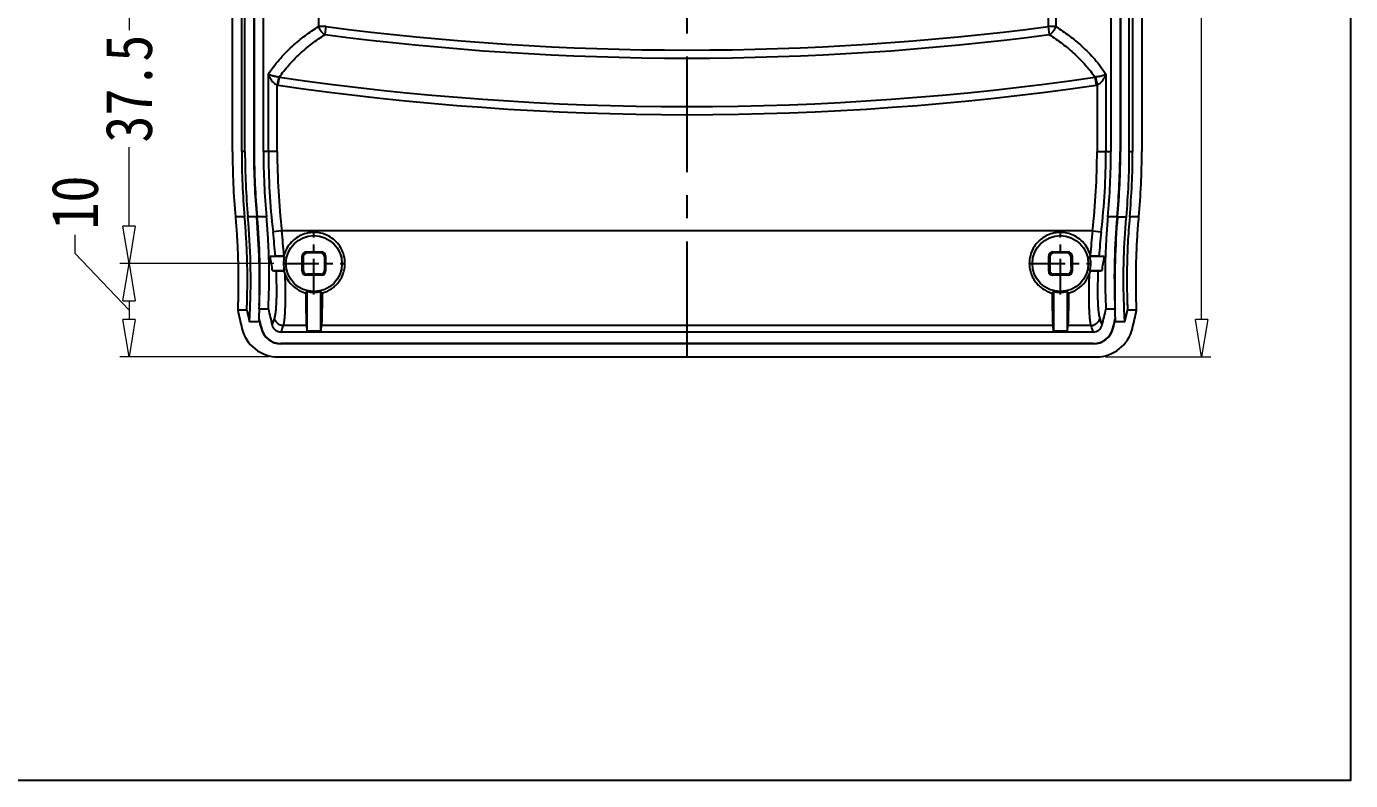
# Model space of a CAD drawing. Header units: millimetres. Extents: x 1786 to 4339, y -2795 to -1928.
# Drawn here: x 4197.1 to 4339, y -2795.2 to -2714.4 of the extents above; entities that cross this region are included whole.
import ezdxf

# ---------------------------------------------------------------- set-up
doc = ezdxf.new("R2010")
doc.units = ezdxf.units.MM
doc.linetypes.add('CENTER', pattern=[50.8, 31.75, -6.35, 6.35, -6.35])
doc.layers.add('dim', color=3, linetype='Continuous', lineweight=9)
doc.styles.add('FFS', font='simfang0.ttf', dxfattribs={"width": 0.85})
doc.dimstyles.new('YanXiu', dxfattribs={"dimtxt": 2.5, "dimasz": 2.2, "dimexe": 1, "dimexo": 0.6, "dimgap": 0.66, "dimtad": 0, "dimzin": 9, "dimdsep": 46, "dimtxsty": 'FFS', "dimblk": 'CLOSEDBLANK', "dimcen": 0, "dimclrd": 256, "dimclre": 131, "dimclrt": 42, "dimazin": 2, "dimtfac": 1, "dimtofl": 0, "dimtmove": 0, "dimatfit": 3, "dimldrblk": 'CLOSEDBLANK', "dimfxl": 1, "dimlwd": 5, "dimlwe": 5, "dimarcsym": 0})

# ---------------------------------------------------------------- blocks, each defined once
blk = doc.blocks.new('_ClosedBlank')
at = {"color": 0, "linetype": 'ByBlock', "lineweight": -2}
for p, q in [((-1, 0.167), (0, 0)), ((-1, 0.167), (-1, -0.167)), ((0, 0), (-1, -0.167))]:
    blk.add_line(p, q, dxfattribs=at)
blk = doc.blocks.new('*D183')
at = {"layer": 'Defpoints', "color": 0}
for p in [(4375.19, -2700.08, 0), (4348.36, -2737.58), (4364.88, -2737.58, 0)]:
    blk.add_point(p, dxfattribs=at)
at = {"layer": 'dim', "color": 131, "lineweight": 5}
for p, q in [((4374.19, -2700.08), (4347.36, -2700.08)), ((4363.88, -2737.58), (4347.36, -2737.58))]:
    blk.add_line(p, q, dxfattribs=at)
at = {"layer": 'dim', "lineweight": 5}
for p, q in [((4348.36, -2704.08), (4348.36, -2712.57)), ((4348.36, -2733.58), (4348.36, -2725.09))]:
    blk.add_line(p, q, dxfattribs=at)
at = {"layer": 'dim', "lineweight": 5, "xscale": 4, "yscale": 4, "zscale": 4}
for p, rotation in [((4348.36, -2700.08), 90), ((4348.36, -2737.58), 270)]:
    blk.add_blockref('_ClosedBlank', p, dxfattribs=dict(at, rotation=rotation))
at = {"layer": 'dim', "color": 42, "insert": (4348.36, -2718.83), "char_height": 5, "attachment_point": 5, "rotation": 90, "style": 'FFS'}
blk.add_mtext('37.5', dxfattribs=at)
blk = doc.blocks.new('*D184')
at = {"layer": 'Defpoints', "color": 0}
for p in [(4364.88, -2737.58, 0), (4348.36, -2747.58), (4364.34, -2747.58)]:
    blk.add_point(p, dxfattribs=at)
at = {"layer": 'dim', "lineweight": 5}
for p, q in [((4342.57, -2736.51), (4342.57, -2734.51)), ((4348.36, -2742.58), (4342.57, -2736.51)), ((4348.36, -2741.58), (4348.36, -2743.58))]:
    blk.add_line(p, q, dxfattribs=at)
at = {"layer": 'dim', "color": 131, "lineweight": 5}
for p, q in [((4363.88, -2737.58), (4347.36, -2737.58)), ((4363.34, -2747.58), (4347.36, -2747.58))]:
    blk.add_line(p, q, dxfattribs=at)
at = {"layer": 'dim', "lineweight": 5, "xscale": 4, "yscale": 4, "zscale": 4}
for p, rotation in [((4348.36, -2737.58), 90), ((4348.36, -2747.58), 270)]:
    blk.add_blockref('_ClosedBlank', p, dxfattribs=dict(at, rotation=rotation))
at = {"layer": 'dim', "color": 42, "insert": (4342.57, -2731.04), "char_height": 5, "attachment_point": 5, "rotation": 90, "style": 'FFS'}
blk.add_mtext('10', dxfattribs=at)
blk = doc.blocks.new('*D188')
at = {"layer": 'Defpoints', "color": 0}
for p in [(4440.18, -2577.08), (4452.01, -2747.58), (4463.32, -2747.58)]:
    blk.add_point(p, dxfattribs=at)
at = {"layer": 'dim', "color": 131, "lineweight": 5}
for p, q in [((4441.17, -2577.08), (4464.32, -2577.08)), ((4453.01, -2747.58), (4464.32, -2747.58))]:
    blk.add_line(p, q, dxfattribs=at)
at = {"layer": 'dim', "lineweight": 5}
for p, q in [((4463.32, -2581.08), (4463.32, -2654.55)), ((4463.32, -2743.58), (4463.32, -2670.11))]:
    blk.add_line(p, q, dxfattribs=at)
at = {"layer": 'dim', "lineweight": 5, "xscale": 4, "yscale": 4, "zscale": 4}
for p, rotation in [((4463.32, -2577.08), 90), ((4463.32, -2747.58), 270)]:
    blk.add_blockref('_ClosedBlank', p, dxfattribs=dict(at, rotation=rotation))
at = {"layer": 'dim', "color": 42, "insert": (4463.32, -2662.33), "char_height": 5, "attachment_point": 5, "rotation": 90, "style": 'FFS'}
blk.add_mtext('170.5', dxfattribs=at)
blk = doc.blocks.new('*u4')
at = {"layer": 'Defpoints', "color": 2}
blk.add_lwpolyline([(-135.77, 94.941), (135.77, 94.941), (135.77, -94.941), (-135.77, -94.941)], close=True, dxfattribs=at)
blk = doc.blocks.new('*u248')
at = {"color": 1, "linetype": 'CENTER', "ltscale": 0.389839}
blk.add_line((0, -85.25), (0, 85.25), dxfattribs=at)
at = {"color": 7, "linetype": 'Continuous'}
for p, q in [((-48.73, -63.25, 0), (-48.73, 62.75, 0)), ((-47.748, -63.25, 0), (-47.748, 62.75, 0)), ((-47.394, -63.25, 0), (-47.394, 62.75, 0)), ((-46.447, 62.75, 0), (-46.447, -63.25, 0)), ((-46.403, 62.75, 0), (-46.403, -63.25, 0)), ((-45.415, -63.25, 0), (-45.415, 62.75, 0)), ((-39.501, 62.75, 0), (-39.501, -49.843, 0)), ((38.7, 62.75, 0), (38.7, -49.844, 0)), ((39.501, 62.75, 0), (39.501, -49.843, 0)), ((45.415, 62.75, 0), (45.415, -63.25, 0)), ((46.403, 62.75, 0), (46.403, -63.25, 0)), ((46.447, 62.75, 0), (46.447, -63.25, 0)), ((47.394, -63.25, 0), (47.394, 62.75, 0)), ((47.748, 62.75, 0), (47.748, -63.25, 0)), ((48.73, 62.75, 0), (48.73, -63.25, 0)), ((-38.7, -49.843, 0), (-39.501, -49.843, 0)), ((-38.812, -50.702, 0), (-38.7, -49.843, 0)), ((39.501, -49.843, 0), (38.7, -49.843, 0)), ((38.7, -49.843, 0), (38.812, -50.702, 0)), ((-44.884, -63.25, 0), (-44.884, -54.946, 0)), ((-43.764, -55.267, 0), (-43.936, -56.11, 0)), ((-43.833, -56.128, 0), (-43.708, -55.271, 0)), ((43.708, -55.271, 0), (43.833, -56.128, 0)), ((43.764, -55.267, 0), (43.936, -56.11, 0)), ((44.884, -54.946, 0), (44.884, -63.25, 0)), ((-43.936, -63.25, 0), (-43.936, -56.11, 0)), ((43.936, -56.11, 0), (43.936, -63.25, 0)), ((-47.394, -63.25, 0), (-47.748, -63.25, 0)), ((-46.403, -63.25, 0), (-46.447, -63.25, 0)), ((-43.936, -63.25, 0), (-45.415, -63.25, 0)), ((43.936, -63.25, 0), (45.415, -63.25, 0)), ((46.403, -63.25, 0), (46.447, -63.25, 0)), ((47.394, -63.25, 0), (47.748, -63.25, 0)), ((-47.432, -70.25, 0), (-48.418, -70.25, 0)), ((-46.126, -70.25, 0), (-47.077, -70.25, 0)), ((-46.082, -70.245, 0), (-46.126, -70.25, 0)), ((46.082, -70.25, 0), (45.09, -70.25, 0)), ((46.082, -70.245, 0), (46.126, -70.25, 0)), ((46.126, -70.25, 0), (47.077, -70.25, 0)), ((48.418, -70.25, 0), (47.432, -70.25, 0)), ((-43.446, -71.75, 0), (-44.388, -71.859, 0)), ((43.446, -71.75, 0), (-43.446, -71.75, 0)), ((43.446, -71.75, 0), (44.388, -71.859, 0)), ((-43.174, -74.5, 0), (-44.71, -74.5, 0)), ((-41.14, -74.534, 0), (-41.25, -74.424, 0)), ((-41.25, -76.076, 0), (-41.25, -74.424, 0)), ((-40.715, -74.111, 0), (-40.826, -74, 0)), ((-40.826, -74, 0), (-39.174, -74, 0)), ((-39.285, -74.111, 0), (-40.715, -74.111, 0)), ((-39.285, -74.111, 0), (-39.174, -74, 0)), ((-38.86, -74.534, 0), (-38.75, -74.424, 0)), ((-38.75, -74.424, 0), (-38.75, -76.076, 0)), ((38.86, -74.534, 0), (38.75, -74.424, 0)), ((38.75, -76.076, 0), (38.75, -74.424, 0)), ((39.174, -74, 0), (40.826, -74, 0)), ((39.285, -74.111, 0), (39.174, -74, 0)), ((40.715, -74.111, 0), (39.285, -74.111, 0)), ((40.715, -74.111, 0), (40.826, -74, 0)), ((41.14, -74.534, 0), (41.25, -74.424, 0)), ((41.25, -74.424, 0), (41.25, -76.076, 0)), ((44.71, -74.5, 0), (43.174, -74.5, 0)), ((-44.469, -76, 0), (-43.174, -76, 0)), ((-43.223, -76.037, 0), (-43.174, -76, 0)), ((-41.144, -75.97, 0), (-41.25, -76.076, 0)), ((-40.721, -76.395, 0), (-40.826, -76.5, 0)), ((-39.174, -76.5, 0), (-40.826, -76.5, 0)), ((-39.279, -76.395, 0), (-40.721, -76.395, 0)), ((-39.279, -76.395, 0), (-39.174, -76.5, 0)), ((-38.856, -75.97, 0), (-38.75, -76.076, 0)), ((38.856, -75.97, 0), (38.75, -76.076, 0)), ((39.279, -76.395, 0), (39.174, -76.5, 0)), ((40.826, -76.5, 0), (39.174, -76.5, 0)), ((40.721, -76.395, 0), (39.279, -76.395, 0)), ((40.721, -76.395, 0), (40.826, -76.5, 0)), ((41.144, -75.97, 0), (41.25, -76.076, 0)), ((43.174, -76, 0), (44.469, -76, 0)), ((43.174, -76, 0), (43.223, -76.037, 0)), ((-40.75, -78.239, 0), (-40.75, -82.499, 0)), ((-39.25, -82.499, 0), (-39.25, -78.239, 0)), ((39.25, -78.239, 0), (39.25, -82.499, 0)), ((40.75, -82.499, 0), (40.75, -78.239, 0)), ((-47.2, -80.25, 0), (-48.173, -80.25, 0)), ((-45.864, -80.121, 0), (-45.894, -80.954, 0)), ((-44.888, -80.121, 0), (-45.864, -80.121, 0)), ((45.864, -80.121, 0), (44.888, -80.121, 0)), ((45.887, -80.777, 0), (45.864, -80.121, 0)), ((45.899, -81.11, 0), (45.887, -80.777, 0)), ((48.173, -80.25, 0), (47.2, -80.25, 0)), ((-45.914, -81.5, 0), (-46.914, -81.5, 0)), ((-45.904, -81.213, 0), (-45.914, -81.5, 0)), ((-45.894, -80.954, 0), (-45.899, -81.11, 0)), ((-45.667, -82.184, 0), (-45.64, -82.177, 0)), ((-40.805, -81.897, 0), (-43.271, -81.897, 0)), ((39.195, -81.897, 0), (-39.195, -81.897, 0)), ((43.271, -81.897, 0), (40.805, -81.897, 0)), ((45.667, -82.184, 0), (45.64, -82.177, 0)), ((45.876, -81.206, 0), (45.899, -81.11, 0)), ((45.914, -81.5, 0), (45.904, -81.213, 0)), ((46.914, -81.5, 0), (45.914, -81.5, 0)), ((43.513, -82.593, 0), (-43.513, -82.593, 0)), ((-39.25, -82.499, 0), (-40.75, -82.499, 0)), ((40.75, -82.499, 0), (39.25, -82.499, 0)), ((43.533, -83.822, 0), (-43.533, -83.822, 0)), ((-43.533, -83.85, 0), (-43.533, -83.822, 0)), ((43.533, -83.85, 0), (-43.533, -83.85, 0)), ((43.533, -83.85, 0), (43.533, -83.822, 0)), ((-43.838, -85.25, 0), (43.838, -85.25, 0))]:
    blk.add_line(p, q, dxfattribs=at)
at = {"color": 1, "linetype": 'CENTER', "ltscale": 0.12}
for p, q in [((-40, -78.55), (-40, -71.95)), ((40, -78.55), (40, -71.95)), ((-43.3, -75.25), (-36.7, -75.25)), ((36.7, -75.25), (43.3, -75.25))]:
    blk.add_line(p, q, dxfattribs=at)
at = {"color": 7, "linetype": 'Continuous'}
for centre in [(-40, -75.25, 0), (40, -75.25, 0)]:
    blk.add_circle(centre, 3, dxfattribs=at)
for centre, radius, start, end in [((0, 245.554, 0), 298.788, 262.53582, 277.4642), ((0, 245.554, 0), 297.922, 262.5362, 277.46377), ((-43.682, -54.457, 0), 0.814, 264.22599, 268.13767), ((0, 245.554, 0), 303.984, 261.73314, 278.26686), ((43.681, -54.438, 0), 0.833, 271.91352, 275.73535), ((-43.568, -54.311, 0), 1.836, 258.4392, 261.71708), ((0, 245.554, 0), 304.85, 261.73305, 278.26695), ((43.571, -54.324, 0), 1.823, 278.27071, 281.57164), ((30, -63.25, 0), 78.73, 180, 185.101), ((30, -63.25, 0), 77.748, 180, 185.1656), ((30, -63.25, 0), 77.394, 180, 185.18926), ((30, -63.25, 0), 76.447, 180, 185.25351), ((30, -63.25, 0), 76.403, 180, 185.25331), ((30, -63.25, 0), 75.415, 180, 185.32583), ((30, -63.25, 0), 74.884, 180, 186.60153), ((30, -63.25, 0), 73.936, 180, 186.60153), ((-30, -63.25, 0), 73.936, 353.39847, 0), ((-30, -63.25, 0), 74.884, 353.39847, 0), ((-30, -63.25, 0), 75.415, 354.67417, 0), ((-30, -63.25, 0), 76.403, 354.74324, 0), ((-30, -63.25, 0), 76.447, 354.74649, 0), ((-30, -63.25, 0), 77.394, 354.81074, 0), ((-30, -63.25, 0), 77.748, 354.8344, 0), ((-30, -63.25, 0), 78.73, 354.899, 0), ((-121.417, -76.929, 0), 74.64, 357.43881, 5.13391), ((-135.872, -77.547, 0), 90.043, 358.59326, 4.64824), ((-117.228, -76.745, 0), 71.442, 357.775, 5.22016), ((117.517, -76.753, 0), 71.731, 174.79891, 182.21038), ((135.872, -77.547, 0), 90.043, 175.35176, 181.40674), ((-108.782, -79.299, 0), 64.823, 4.27512, 6.59043), ((-120.993, -79.987, 0), 77.983, 4.12973, 6.06316), ((121.064, -79.994, 0), 78.054, 173.9374, 175.86903), ((109.07, -79.326, 0), 65.112, 173.41472, 175.71974), ((-41.677, -121.315, 0), 46.913, 93.0098, 93.70779), ((30, -63.25, 0), 75.553, 188.56335, 189.71553), ((-40, -75.25, 0), 3.262, 166.70704, 193.29296), ((-40.049, -75.218, 0), 3.275, 165.00609, 166.51441), ((-23.737, -49.13, 0), 31.96, 232.40806, 232.54183), ((-40.715, -74.535, 0), 0.425, 89.96933, 179.81547), ((-39.285, -74.535, 0), 0.425, 0.18452, 90.0307), ((39.285, -74.535, 0), 0.425, 89.96933, 179.81547), ((40.715, -74.535, 0), 0.425, 0.18452, 90.0307), ((23.837, -49.26, 0), 31.796, 307.45782, 307.59229), ((40, -75.25, 0), 3.262, 346.70704, 13.29296), ((40.051, -75.218, 0), 3.273, 13.48525, 14.99526), ((41.502, -124.292, 0), 49.895, 86.31316, 86.96943), ((-30, -63.25, 0), 75.553, 350.28447, 351.43665), ((-41.367, -26.947, 0), 49.151, 266.38129, 266.87854), ((-40.042, -75.231, 0), 3.281, 194.21811, 201.61415), ((-40.01, -75.215, 0), 3.317, 201.67843, 254.68479), ((40.01, -75.215, 0), 3.317, 285.31533, 338.32599), ((40.039, -75.23, 0), 3.285, 338.39438, 345.77792), ((41.497, -29.166, 0), 46.928, 273.10972, 273.63052), ((-67.004, -57.972, 0), 33.166, 321.94968, 322.33413), ((-40, -75.25, 0), 3.081, 255.9119, 284.0881), ((-13.416, -58.298, 0), 32.635, 217.66274, 218.05344), ((12.996, -57.972, 0), 33.166, 321.94968, 322.33413), ((40, -75.25, 0), 3.081, 255.9119, 284.0881), ((66.584, -58.298, 0), 32.635, 217.66274, 218.05344), ((30, -63.25, 0), 80, 192.2689, 193.70024), ((30, -63.25, 0), 79.05, 192.41868, 193.34809), ((-156.482, -75.207, 0), 109.748, 356.71273, 357.17038), ((-118.008, -77.183, 0), 71.223, 357.23039, 357.52052), ((-122.135, -76.639, 0), 76.35, 357.3866, 357.83834), ((30, -63.25, 0), 76.765, 192.69543, 194.01078), ((-30, -63.25, 0), 76.765, 345.98922, 347.30457), ((122.297, -76.629, 0), 76.513, 182.1649, 182.61569), ((-30, -63.25, 0), 79.05, 346.65191, 347.58132), ((-30, -63.25, 0), 80, 346.29977, 347.7311), ((-43.838, -81.25, 0), 4, 193.70029, 269.99992), ((-38.31, -81.486, 0), 7.599, 177.15742, 177.93422), ((30, -63.25, 0), 78, 193.31408, 194.04855), ((29.999, -63.25, 0), 77.971, 193.24123, 194.04855), ((-43.533, -81.65, 0), 2.2, 194.04855, 270), ((-43.531, -81.648, 0), 2.174, 194.09044, 269.95819), ((-43.512, -81.594, 0), 0.998, 193.95472, 269.9784), ((-238.287, -14.628, 0), 206.292, 340.76412, 340.96865), ((220.391, -20.837, 0), 187.349, 199.02104, 199.24625), ((43.512, -81.594, 0), 0.998, 270.0217, 346.04512), ((43.531, -81.648, 0), 2.174, 270.04178, 345.9097), ((43.533, -81.65, 0), 2.2, 270, 345.95145), ((43.838, -81.25, 0), 4, 270.00002, 346.29975), ((-30, -63.25, 0), 77.972, 345.95145, 346.68594), ((-30, -63.25, 0), 78, 345.95145, 346.68592), ((38.31, -81.486, 0), 7.599, 2.06578, 2.84258)]:
    blk.add_arc(centre, radius, start, end, dxfattribs=at)
for centre, major_axis, ratio, start_param, end_param in [((-40.826, -74.424, 0), (0.3, -0.3), 0.9999239, 2.3562326, 3.9269527), ((-39.174, -74.424, 0), (0.3, 0.3), 0.9999239, -0.7853601, 0.7853601), ((39.174, -74.424, 0), (-0.3, 0.3), 0.9999239, -0.7853601, 0.7853601), ((40.826, -74.424, 0), (0.3, 0.3), 0.9999239, -0.7853601, 0.7853601), ((-40.826, -76.076, 0), (0.3, 0.3), 0.9999239, 2.3562326, 3.9269527), ((-39.174, -76.076, 0), (0.3, -0.3), 0.9999239, -0.7853601, 0.7853601), ((39.174, -76.076, 0), (0.3, 0.3), 0.9999239, -3.9269527, -2.3562326), ((40.826, -76.076, 0), (-0.3, 0.3), 0.9999239, -3.9269527, -2.3562326), ((-40.705, -60.25, 0), (0, 22.4), 0.0174551, -3.4015958, -3.2579263), ((-39.295, -60.25, 0), (0, 22.4), 0.0174551, -3.025259, -2.8815895), ((39.295, -60.25, 0), (0, 22.4), 0.0174551, -3.4015958, -3.2579263), ((40.705, -60.25, 0), (0, 22.4), 0.0174551, -3.025259, -2.8815895)]:
    blk.add_ellipse(centre, major_axis=major_axis, ratio=ratio, start_param=start_param, end_param=end_param, dxfattribs=at)
for points, start_tangent, end_tangent in [([(-42.31, -51.958, 0), (-40.94, -50.832, 0), (-39.501, -49.843, 0)], (0.7415964, 0.6708463), (0.8452313, 0.5344006)), ([(-41.551, -52.815, 0), (-40.215, -51.69, 0), (-38.814, -50.702, 0)], (0.7332765, 0.6799305), (0.8392563, 0.5437361)), ([(-39.501, -49.843, 0), (-39.359, -50.198, 0), (-39.117, -50.499, 0), (-38.812, -50.702, 0)], (0.202699, -0.9792411), (0.9045885, -0.4262859)), ([(38.812, -50.702, 0), (39.117, -50.499, 0), (39.359, -50.198, 0), (39.501, -49.843, 0)], (0.9151334, 0.4031511), (0.2259747, 0.9741332)), ([(38.814, -50.702, 0), (40.22, -51.694, 0), (41.551, -52.815, 0)], (0.839254, -0.5437396), (0.7332798, -0.679927)), ([(39.501, -49.843, 0), (40.946, -50.837, 0), (42.31, -51.958, 0)], (0.8452295, -0.5344035), (0.7415997, -0.6708426)), ([(-44.884, -54.946, 0), (-43.735, -53.414, 0), (-42.31, -51.958, 0)], (0.5427451, 0.8398974), (0.7416026, 0.6708394)), ([(42.31, -51.958, 0), (43.681, -53.351, 0), (44.884, -54.946, 0)], (0.7415947, -0.6708482), (0.5427499, -0.8398944)), ([(-43.708, -55.271, 0), (-42.722, -54.015, 0), (-41.551, -52.815, 0)], (0.5727177, 0.8197526), (0.7332876, 0.6799186)), ([(41.551, -52.815, 0), (42.685, -53.974, 0), (43.708, -55.271, 0)], (0.7332751, -0.6799321), (0.5727242, -0.8197481)), ([(-44.494, -55.121, 0), (-44.712, -55.039, 0), (-44.884, -54.946, 0)], (-0.9532675, 0.3021275), (-0.8287953, 0.5595519)), ([(-44.884, -54.946, 0), (-44.76, -55.281, 0), (-44.584, -55.573, 0)], (0.2531104, -0.9674374), (0.5876176, -0.8091388)), ([(-43.764, -55.267, 0), (-43.943, -55.245, 0), (-44.128, -55.213, 0), (-44.314, -55.172, 0), (-44.494, -55.121, 0)], (-0.9949087, 0.10078), (-0.9532115, 0.3023042)), ([(44.494, -55.121, 0), (44.259, -55.185, 0), (44.01, -55.234, 0), (43.764, -55.267, 0)], (-0.9532996, -0.3020263), (-0.9949956, -0.0999187)), ([(44.884, -54.946, 0), (44.712, -55.04, 0), (44.494, -55.121, 0)], (-0.8285977, -0.5598444), (-0.9532751, -0.3021035)), ([(44.584, -55.573, 0), (44.759, -55.281, 0), (44.884, -54.946, 0)], (0.5879997, 0.8088612), (0.2530378, 0.9674564)), ([(-44.584, -55.573, 0), (-44.432, -55.757, 0), (-44.269, -55.909, 0), (-44.102, -56.027, 0), (-43.936, -56.11, 0)], (0.5877321, -0.8090556), (0.9252996, -0.3792369)), ([(43.936, -56.11, 0), (44.163, -55.987, 0), (44.383, -55.806, 0), (44.584, -55.573, 0)], (0.9255016, 0.3787436), (0.5875184, 0.8092108)), ([(-48.418, -70.25, 0), (-48.283, -71.984, 0), (-48.19, -73.667, 0), (-48.135, -75.243, 0), (-48.114, -76.666, 0), (-48.116, -77.894, 0), (-48.132, -78.898, 0), (-48.152, -79.648, 0), (-48.168, -80.104, 0), (-48.173, -80.25, 0)], (0.0889117, -0.9960395), (-0.03665, -0.9993282)), ([(-47.2, -80.25, 0), (-47.193, -80.054, 0), (-47.171, -79.47, 0), (-47.147, -78.527, 0), (-47.131, -77.259, 0), (-47.141, -75.734, 0), (-47.188, -74.007, 0), (-47.285, -72.157, 0), (-47.432, -70.25, 0)], (0.040568, 0.9991768), (-0.0900346, 0.9959386)), ([(-45.09, -70.25, 0), (-45.421, -70.25, 0), (-45.751, -70.25, 0), (-46.082, -70.245, 0)], (-1, 0), (-1, 0)), ([(-44.888, -80.121, 0), (-44.864, -79.588, 0), (-44.83, -78.666, 0), (-44.803, -77.399, 0), (-44.801, -75.856, 0), (-44.842, -74.098, 0), (-44.936, -72.206, 0), (-45.09, -70.25, 0)], (0.0494694, 0.9987756), (-0.0928194, 0.995683)), ([(45.09, -70.25, 0), (44.936, -72.206, 0), (44.842, -74.098, 0), (44.801, -75.856, 0), (44.803, -77.399, 0), (44.83, -78.666, 0), (44.864, -79.588, 0), (44.888, -80.121, 0)], (-0.0928194, -0.995683), (0.0494694, -0.9987756)), ([(46.914, -81.5, 0), (46.902, -81.279, 0), (46.868, -80.625, 0), (46.824, -79.562, 0), (46.787, -78.143, 0), (46.779, -76.429, 0), (46.816, -74.493, 0), (46.914, -72.406, 0), (47.077, -70.25, 0)], (-0.0569984, 0.9983743), (0.0904458, 0.9959014)), ([(47.432, -70.25, 0), (47.318, -71.669, 0), (47.232, -73.063, 0), (47.174, -74.402, 0), (47.142, -75.654, 0), (47.131, -76.798, 0), (47.135, -77.807, 0), (47.15, -78.663, 0), (47.168, -79.347, 0), (47.185, -79.845, 0), (47.196, -80.148, 0), (47.2, -80.25, 0)], (-0.0900346, -0.9959386), (0.0399454, -0.9992019)), ([(48.173, -80.25, 0), (48.166, -80.066, 0), (48.147, -79.487, 0), (48.125, -78.548, 0), (48.113, -77.303, 0), (48.124, -75.788, 0), (48.173, -74.06, 0), (48.27, -72.187, 0), (48.418, -70.25, 0)], (-0.0369239, 0.9993181), (0.0889117, 0.9960395)), ([(-36.675, -75.25, 0), (-36.785, -74.379, 0), (-37.118, -73.574, 0), (-37.625, -72.907, 0), (-38.236, -72.417, 0), (-38.886, -72.104, 0), (-39.634, -71.932, 0), (-40.423, -71.939, 0), (-41.183, -72.129, 0), (-41.862, -72.481, 0), (-42.439, -72.973, 0), (-42.896, -73.598, 0), (-43.212, -74.371, 0)], (0.0076186, 0.999971), (-0.2587186, -0.9659527)), ([(43.212, -74.371, 0), (42.878, -73.566, 0), (42.368, -72.899, 0), (41.755, -72.411, 0), (41.104, -72.1, 0), (40.353, -71.931, 0), (39.563, -71.941, 0), (38.803, -72.135, 0), (38.125, -72.49, 0), (37.548, -72.988, 0), (37.093, -73.617, 0), (36.787, -74.374, 0), (36.675, -75.25, 0)], (-0.2587353, 0.9659483), (0.0076186, -0.999971)), ([(-43.234, -74.455, 0), (-43.526, -74.455, 0), (-43.791, -74.458, 0), (-44.002, -74.462, 0), (-44.14, -74.467, 0)], (-0.9999999, -0.0004867), (-0.9985826, -0.0532248)), ([(-41.14, -74.534, 0), (-41.142, -75.267, 0), (-41.144, -75.97, 0)], (-0.0019828, -0.999998), (-0.0031481, -0.999995)), ([(-38.86, -74.534, 0), (-38.858, -75.267, 0), (-38.856, -75.97, 0)], (0.0019828, -0.999998), (0.0031481, -0.999995)), ([(38.86, -74.534, 0), (38.858, -75.267, 0), (38.856, -75.97, 0)], (-0.0019828, -0.999998), (-0.0031481, -0.999995)), ([(41.14, -74.534, 0), (41.142, -75.267, 0), (41.144, -75.97, 0)], (0.0019828, -0.999998), (0.0031481, -0.999995)), ([(44.14, -74.467, 0), (44.002, -74.462, 0), (43.791, -74.458, 0), (43.526, -74.455, 0), (43.234, -74.455, 0)], (-0.9985826, 0.0532248), (-0.9999999, 0.0004867)), ([(-44.232, -81.163, 0), (-44.142, -80.806, 0), (-44.08, -80.364, 0), (-44.035, -79.828, 0), (-44.005, -79.194, 0), (-43.991, -78.489, 0), (-43.991, -77.729, 0), (-44.008, -76.913, 0), (-44.043, -76.025, 0)], (0.3449469, 0.9386222), (-0.0483838, 0.9988288)), ([(-44.043, -76.025, 0), (-43.858, -76.031, 0), (-43.57, -76.035, 0), (-43.223, -76.037, 0)], (0.9985051, -0.054658), (0.9999978, -0.0020818)), ([(-43.271, -81.899, 0), (-43.201, -81.589, 0), (-43.15, -81.22, 0), (-43.11, -80.797, 0), (-43.08, -80.31, 0), (-43.059, -79.763, 0), (-43.047, -79.17, 0), (-43.044, -78.542, 0), (-43.05, -77.881, 0), (-43.066, -77.183, 0), (-43.093, -76.44, 0)], (0.2945853, 0.9556252), (-0.0423396, 0.9991033)), ([(-41.144, -75.97, 0), (-41.111, -76.135, 0), (-41.017, -76.274, 0), (-40.879, -76.364, 0), (-40.721, -76.395, 0)], (-0.0031481, -0.999995), (1, 0)), ([(-39.279, -76.395, 0), (-39.121, -76.365, 0), (-38.983, -76.274, 0), (-38.889, -76.136, 0), (-38.856, -75.97, 0)], (1, 0), (-0.0031481, 0.999995)), ([(-39.113, -78.414, 0), (-38.601, -78.227, 0), (-38.134, -77.964, 0), (-37.723, -77.637, 0), (-37.372, -77.253, 0), (-37.086, -76.818, 0), (-36.869, -76.338, 0), (-36.728, -75.813, 0), (-36.675, -75.25, 0)], (0.9641882, 0.265219), (0.0076186, 0.999971)), ([(36.675, -75.25, 0), (36.728, -75.816, 0), (36.871, -76.344, 0), (37.091, -76.829, 0), (37.381, -77.264, 0), (37.732, -77.645, 0), (38.14, -77.968, 0), (38.603, -78.228, 0), (39.113, -78.414, 0)], (0.0076186, -0.999971), (0.9641882, -0.265219)), ([(38.856, -75.97, 0), (38.889, -76.135, 0), (38.983, -76.274, 0), (39.121, -76.364, 0), (39.279, -76.395, 0)], (-0.0031481, -0.999995), (1, 0)), ([(40.721, -76.395, 0), (40.879, -76.365, 0), (41.017, -76.274, 0), (41.111, -76.136, 0), (41.144, -75.97, 0)], (1, 0), (-0.0031481, 0.999995)), ([(43.093, -76.44, 0), (43.066, -77.201, 0), (43.05, -77.911, 0), (43.044, -78.575, 0), (43.047, -79.198, 0), (43.06, -79.783, 0), (43.081, -80.324, 0), (43.111, -80.808, 0), (43.15, -81.227, 0), (43.202, -81.593, 0), (43.271, -81.899, 0)], (-0.0423296, -0.9991037), (0.2945841, -0.9556256)), ([(43.223, -76.037, 0), (43.57, -76.035, 0), (43.858, -76.031, 0), (44.043, -76.025, 0)], (0.9999978, 0.0020818), (0.9985051, 0.054658)), ([(44.043, -76.025, 0), (44.007, -76.935, 0), (43.991, -77.762, 0), (43.991, -78.52, 0), (44.006, -79.216, 0), (44.036, -79.842, 0), (44.081, -80.372, 0), (44.143, -80.811, 0), (44.232, -81.163, 0)], (-0.0483797, -0.998829), (0.3449492, -0.9386214)), ([(-40.887, -78.414, 0), (-40.868, -79.712, 0), (-40.848, -80.717, 0), (-40.827, -81.441, 0), (-40.805, -81.897, 0)], (0.0119428, -0.9999287), (0.0654736, -0.9978543)), ([(-39.113, -78.414, 0), (-39.132, -79.712, 0), (-39.152, -80.717, 0), (-39.173, -81.441, 0), (-39.195, -81.897, 0)], (-0.0119428, -0.9999287), (-0.0654736, -0.9978543)), ([(39.113, -78.414, 0), (39.132, -79.712, 0), (39.152, -80.717, 0), (39.173, -81.441, 0), (39.195, -81.897, 0)], (0.0119428, -0.9999287), (0.0654736, -0.9978543)), ([(40.887, -78.414, 0), (40.868, -79.712, 0), (40.848, -80.717, 0), (40.827, -81.441, 0), (40.805, -81.897, 0)], (-0.0119428, -0.9999287), (-0.0654736, -0.9978543)), ([(-44.481, -81.835, 0), (-44.433, -81.706, 0), (-44.354, -81.491, 0), (-44.232, -81.163, 0)], (0.349632, 0.9368871), (0.3451085, 0.9385628)), ([(-43.271, -81.899, 0), (-43.691, -81.799, 0), (-44.032, -81.537, 0), (-44.232, -81.163, 0)], (-0.9997119, 0.0240026), (-0.2684657, 0.9632893)), ([(43.271, -81.897, 0), (43.691, -81.797, 0), (44.032, -81.537, 0), (44.232, -81.163, 0)], (0.9997219, 0.0235824), (0.2700832, 0.962837)), ([(44.232, -81.163, 0), (44.349, -81.479, 0), (44.43, -81.698, 0), (44.481, -81.835, 0)], (0.3451053, -0.938564), (0.3496279, -0.9368887))]:
    blk.add_spline(points, degree=3, dxfattribs=dict(at, start_tangent=start_tangent, end_tangent=end_tangent))
at = {"layer": 'dim'}
for base, p1, p2, override, picture, middle in [((55.145, -85.25, 0), (32, 85.25, 0), (43.838, -85.25, 0), {"dimtxt": 5, "dimasz": 4, "dimexe": 0.9995, "dimexo": 0.9995, "dimgap": 0.9995}, '*D188', (55.145, 0, 0)), ((-59.813, -75.25, 0), (-32.981, -37.75), (-43.3, -75.25), {"dimtxt": 5, "dimasz": 4, "dimexe": 0.9995, "dimexo": 0.9995, "dimgap": 0.9995, "dimzin": 8, "dimtmove": 1}, '*D183', (-59.813, -56.5, 0))]:
    dim = blk.add_linear_dim(base=base, p1=p1, p2=p2, angle=90, dimstyle='YanXiu', override=override, dxfattribs=at)
    dim.commit()
    dim.dimension.update_dxf_attribs({"geometry": picture, "text_midpoint": middle, "insert": (-4408.175, 2662.329)})
dim = blk.add_linear_dim(base=(-59.813, -85.25, 0), p1=(-43.3, -75.25), p2=(-43.838, -85.25, 0), angle=90, dimstyle='YanXiu', override={"dimtxt": 5, "dimasz": 4, "dimexe": 0.9995, "dimexo": 0.9995, "dimgap": 0.9995, "dimzin": 8, "dimtmove": 1}, dxfattribs=at)
dim.commit()
dim.dimension.update_dxf_attribs({"geometry": '*D184', "text_midpoint": (-65.606, -71.18, 0), "dimtype": 128, "insert": (-4408.175, 2662.329)})
blk = doc.blocks.new('*u270')
blk.add_blockref('*u248', (161.06, 130.653))
at = {"layer": 'Defpoints', "xscale": 1.710000000000036, "yscale": 1.710000000000036, "zscale": 1.71}
blk.add_blockref('*u4', (0, 162.35), dxfattribs=at)

msp = doc.modelspace()

# ---------------------------------------------------------------- block references
msp.add_blockref('*u270', (4106.85, -2795.17))

doc.saveas('drawing.dxf')
